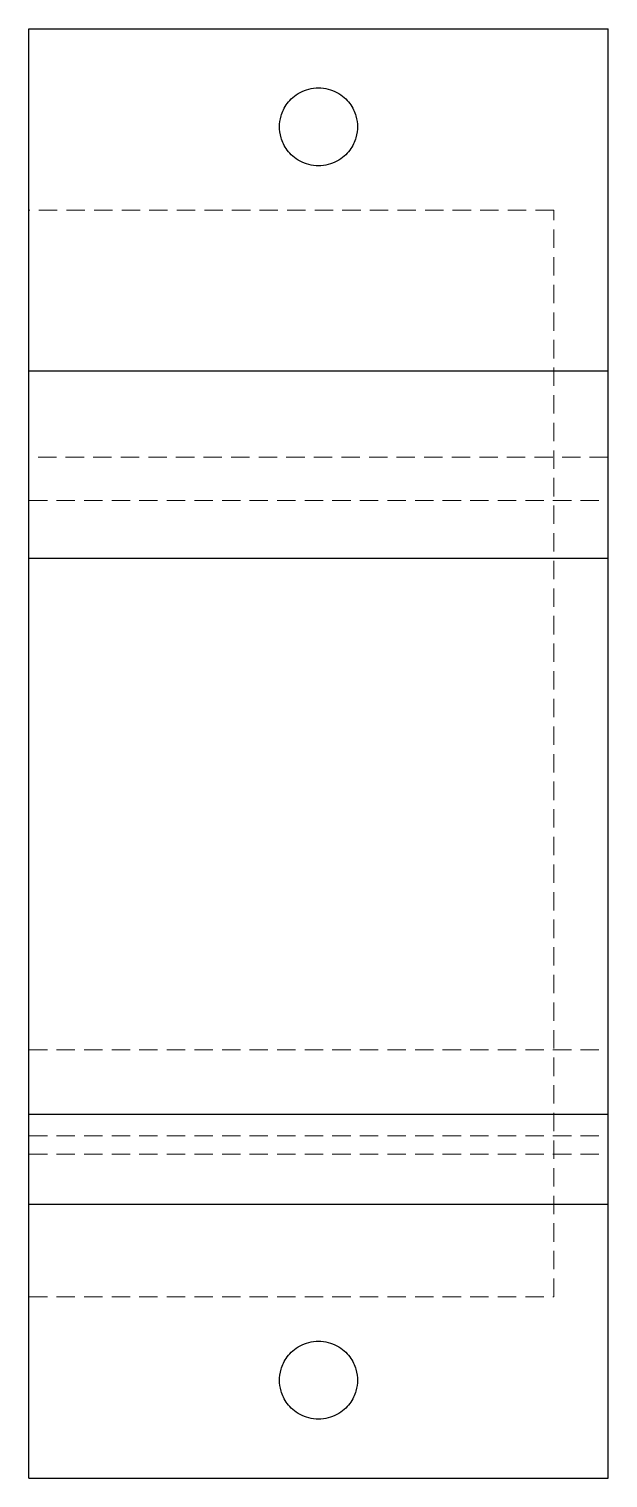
# Model space of a CAD drawing. Header units: millimetres. Extents: x 65 to 243, y 7 to 178.
# Drawn here: x 203 to 243, y 7 to 107 of the extents above.
import ezdxf

# ---------------------------------------------------------------- set-up
doc = ezdxf.new("R2010")
doc.units = ezdxf.units.MM
doc.linetypes.add('HIDDEN', pattern=[1.905, 1.27, -0.635])

msp = doc.modelspace()

# ---------------------------------------------------------------- linework, layer by layer
at = {"color": 7, "linetype": 'Continuous', "lineweight": 25}
for p, q in [((203, 107), (243, 107)), ((203, 104.38), (203, 107)), ((243, 104.38), (243, 107)), ((203, 86.04), (203, 104.38)), ((243, 86.04), (243, 104.38)), ((203, 83.41), (203, 86.04)), ((243, 83.41), (243, 86.04)), ((203, 83.41), (243, 83.41)), ((203, 80.24), (203, 83.41)), ((243, 80.24), (243, 83.41)), ((203, 71.63), (203, 80.24)), ((243, 71.63), (243, 80.24)), ((203, 70.49), (203, 71.63)), ((243, 70.49), (243, 71.63)), ((203, 70.49), (243, 70.49)), ((203, 32.09), (203, 70.49)), ((243, 32.09), (243, 70.49)), ((243, 32.09), (203, 32.09)), ((203, 32.02), (203, 32.09)), ((203, 27.02), (203, 32.02)), ((243, 32.02), (243, 32.09)), ((243, 27.02), (243, 32.02)), ((203, 25.91), (203, 27.02)), ((243, 25.91), (243, 27.02)), ((203, 25.91), (243, 25.91)), ((203, 23.29), (203, 25.91)), ((243, 23.29), (243, 25.91)), ((203, 9.62), (203, 23.29)), ((243, 9.62), (243, 23.29)), ((203, 7), (203, 9.62)), ((243, 7), (243, 9.62)), ((203, 7), (243, 7))]:
    msp.add_line(p, q, dxfattribs=at)
at = {"color": 7, "linetype": 'HIDDEN', "lineweight": 18}
for p, q in [((239.25, 94.5), (203, 94.5)), ((239.25, 19.5), (239.25, 94.5)), ((243, 77.46), (203, 77.46)), ((203, 74.45), (243, 74.45)), ((203, 36.54), (243, 36.54)), ((203, 30.61), (243, 30.61)), ((203, 29.36), (243, 29.36)), ((203, 19.5), (239.25, 19.5))]:
    msp.add_line(p, q, dxfattribs=at)
at = {"color": 7, "linetype": 'Continuous', "lineweight": 25}
for points in [[(220.31, 100.25), (220.31, 100.47), (220.34, 100.73), (220.5, 101.28), (220.63, 101.58), (221.06, 102.15), (221.36, 102.42), (221.92, 102.72), (222.12, 102.8), (222.55, 102.91), (222.78, 102.94), (223.22, 102.94), (223.45, 102.91), (223.88, 102.8), (224.08, 102.72), (224.64, 102.42), (224.94, 102.15), (225.37, 101.58), (225.5, 101.28), (225.66, 100.73), (225.69, 100.47), (225.69, 100.25)], [(225.69, 100.25), (225.69, 100.03), (225.66, 99.77), (225.5, 99.22), (225.37, 98.92), (224.94, 98.35), (224.64, 98.08), (224.08, 97.78), (223.88, 97.7), (223.45, 97.59), (223.22, 97.56), (222.78, 97.56), (222.55, 97.59), (222.12, 97.7), (221.92, 97.78), (221.36, 98.08), (221.06, 98.35), (220.63, 98.92), (220.5, 99.22), (220.34, 99.77), (220.31, 100.03), (220.31, 100.25)], [(220.31, 13.75), (220.31, 13.97), (220.34, 14.23), (220.5, 14.78), (220.63, 15.08), (221.06, 15.65), (221.36, 15.92), (221.92, 16.22), (222.12, 16.3), (222.55, 16.41), (222.78, 16.44), (223.22, 16.44), (223.45, 16.41), (223.88, 16.3), (224.08, 16.22), (224.64, 15.92), (224.94, 15.65), (225.37, 15.08), (225.5, 14.78), (225.66, 14.23), (225.69, 13.97), (225.69, 13.75)], [(225.69, 13.75), (225.69, 13.53), (225.66, 13.27), (225.5, 12.72), (225.37, 12.42), (224.94, 11.85), (224.64, 11.58), (224.08, 11.28), (223.88, 11.2), (223.45, 11.09), (223.22, 11.06), (222.78, 11.06), (222.55, 11.09), (222.12, 11.2), (221.92, 11.28), (221.36, 11.58), (221.06, 11.85), (220.63, 12.42), (220.5, 12.72), (220.34, 13.27), (220.31, 13.53), (220.31, 13.75)]]:
    msp.add_open_spline(points, degree=3, knots=[0, 0, 0, 0, 0.125, 0.125, 0.25, 0.25, 0.375, 0.375, 0.4375, 0.4375, 0.5, 0.5, 0.5625, 0.5625, 0.625, 0.625, 0.75, 0.75, 0.875, 0.875, 1, 1, 1, 1], dxfattribs=at)

doc.saveas('drawing.dxf')
